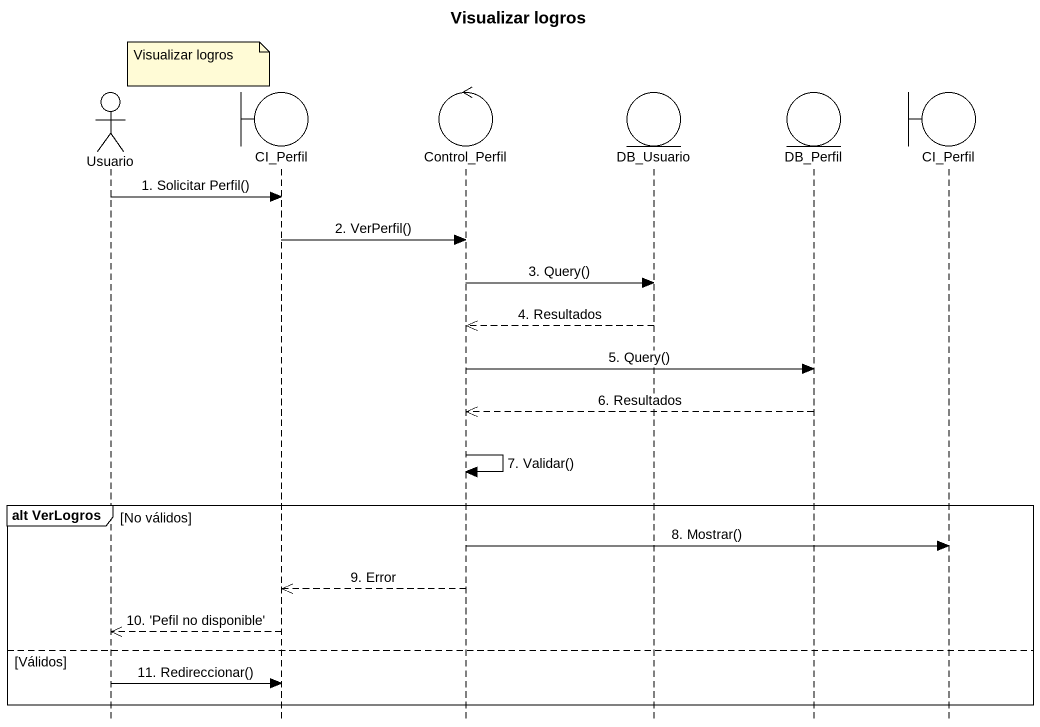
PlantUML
@startuml
title Visualizar logros
hide footbox
actor Usuario
boundary CI_Perfil
control Control_Perfil
entity DB_Usuario
entity DB_Perfil
boundary "CI_Perfil" as CI_Perfil_2

note left of CI_Perfil : Visualizar logros
Usuario -> CI_Perfil : 1. Solicitar Perfil()
CI_Perfil -> Control_Perfil : 2. VerPerfil()
Control_Perfil -> DB_Usuario : 3. Query()
DB_Usuario -->> Control_Perfil : 4. Resultados
Control_Perfil -> DB_Perfil : 5. Query()
DB_Perfil -->> Control_Perfil : 6. Resultados
Control_Perfil -> Control_Perfil : 7. Validar()
group alt VerLogros [No válidos]
  Control_Perfil -> CI_Perfil_2 : 8. Mostrar()
  Control_Perfil -->> CI_Perfil : 9. Error
  CI_Perfil -->> Usuario : 10. 'Pefil no disponible'
else Válidos
  Usuario -> CI_Perfil : 11. Redireccionar()
end
@enduml
